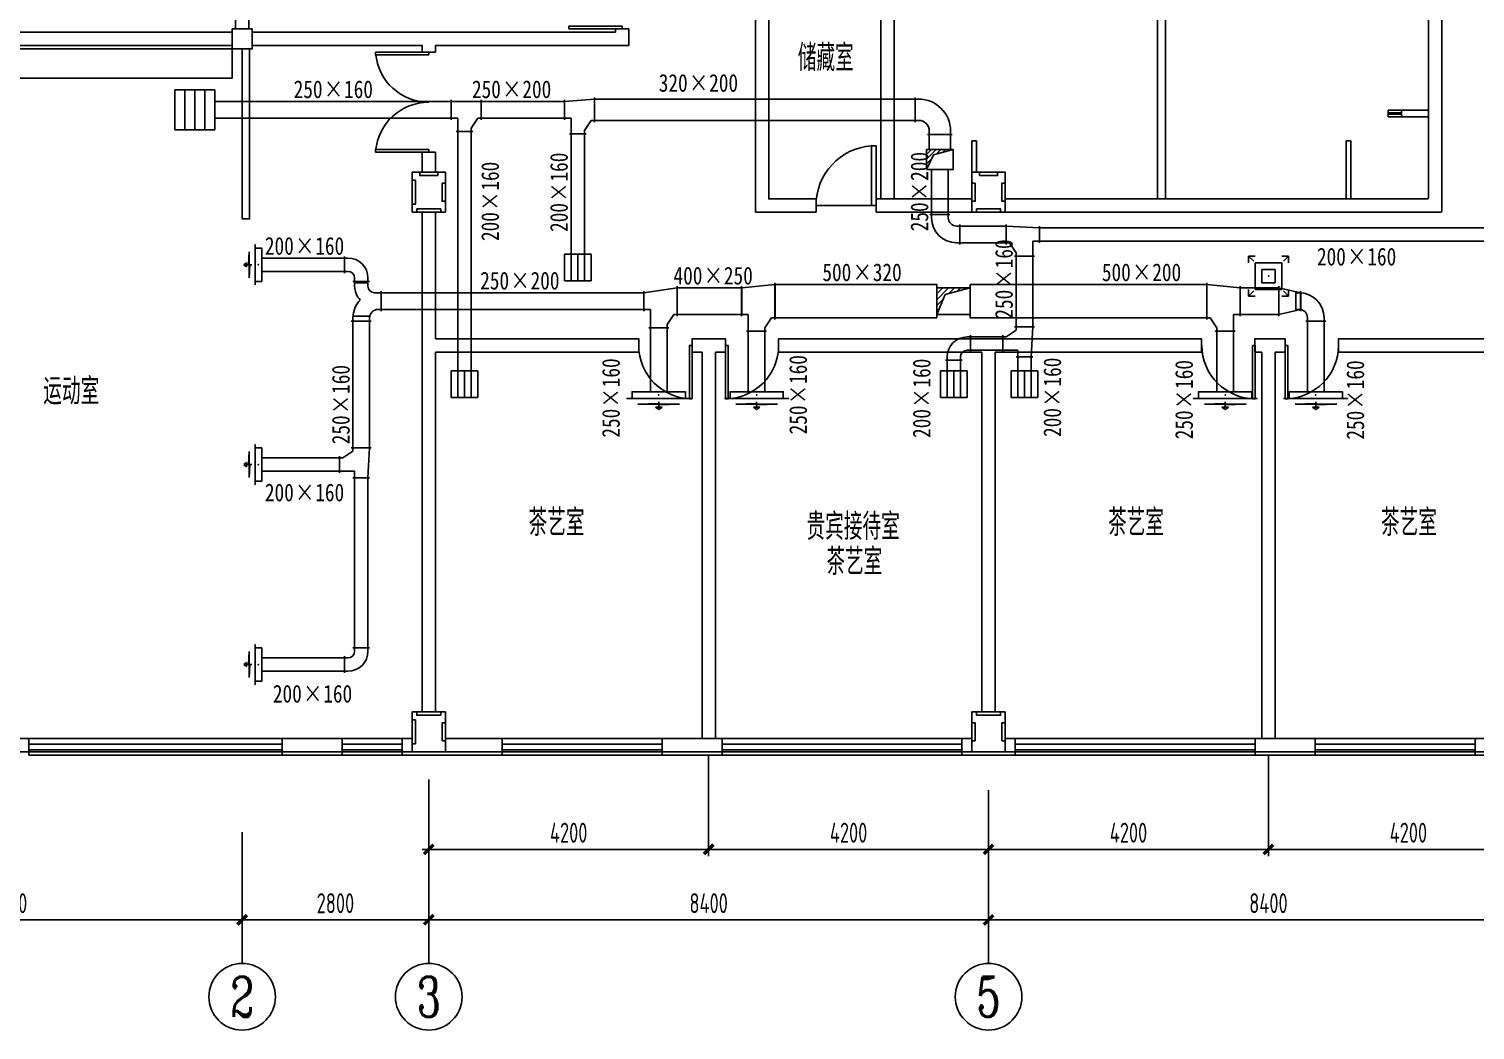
# Model space of a CAD drawing. Extents: x 428750 to 517850, y -31607 to 62245.
# Drawn here: x 443153 to 464852, y 28269 to 43293 of the extents above; entities that cross this region are included whole.
import ezdxf
from ezdxf.enums import TextEntityAlignment as Align

# ---------------------------------------------------------------- set-up
doc = ezdxf.new("R2010")
doc.units = 0
doc.header["$LTSCALE"] = 15
for name, color, linetype in [('ACS_HFG_FK', 200, 'Continuous'), ('ACS_JZ_BZ', 3, 'Continuous'), ('ACS_SFG_FK', 3, 'Continuous'), ('DUCT-回风标注', 3, 'Continuous'), ('DUCT-回风法兰', 2, 'Continuous'), ('DUCT-回风管', 6, 'Continuous'), ('DUCT-回风管端线', 2, 'Continuous'), ('DUCT-送风标注', 3, 'Continuous'), ('DUCT-送风法兰', 2, 'Continuous'), ('DUCT-送风管', 4, 'Continuous'), ('DUCT-送风管端线', 2, 'Continuous'), ('图层1', 7, 'Continuous'), ('图层2', 3, 'Continuous'), ('图层3', 30, 'Continuous'), ('图层4', 251, 'Continuous'), ('图层5', 86, 'Continuous')]:
    doc.layers.add(name, color=color, linetype=linetype)
doc.styles.add('TSSD_Axis', font='Complex.shx', dxfattribs={"width": 0.7, "bigfont": 'hztxt.shx'})
doc.styles.add('TSSD_Dimension', font='Tssdeng.shx', dxfattribs={"width": 0.7, "bigfont": 'hztxt.shx'})
doc.styles.add('TSSD_Norm', font='Tssdeng.shx', dxfattribs={"width": 0.7, "bigfont": 'hztxt.shx'})
doc.styles.add('宋体', font='SIMSUN.TTC', dxfattribs={"width": 0.8})
doc.dimstyles.new('TSSD_100_100', dxfattribs={"dimtxt": 300, "dimasz": 100, "dimexe": 100, "dimexo": 250, "dimgap": 100, "dimtad": 1, "dimdec": 0, "dimzin": 0, "dimdsep": 46, "dimtxsty": 'TSSD_Dimension', "dimblk": 'ARCHTICK', "dimcen": 0, "dimdle": 100, "dimclrt": 7, "dimadec": 0, "dimazin": 0, "dimtfac": 1, "dimtdec": 0, "dimtix": 1, "dimtmove": 2, "dimatfit": 3, "dimldrblk": 'ARCHTICK', "dimfxl": 1, "dimtolj": 1, "dimtzin": 0, "dimarcsym": 0})

# ---------------------------------------------------------------- blocks, each defined once
blk = doc.blocks.new('_ArchTick')
at = {"color": 0, "const_width": 0.5}
blk.add_lwpolyline([(-0.71, -0.71), (0.71, 0.71)], dxfattribs=at)
blk = doc.blocks.new('*D105')
at = {"layer": 'Defpoints', "color": 0}
for p in [(461752, 32643), (465952, 31998), (465952, 30981)]:
    blk.add_point(p, dxfattribs=at)
at = {"layer": '图层5', "color": 0, "lineweight": -2}
for p, q in [((461752, 32393), (461752, 30881)), ((465952, 31748), (465952, 30881)), ((461652, 30981), (466052, 30981))]:
    blk.add_line(p, q, dxfattribs=at)
at = {"layer": '图层5', "color": 0, "lineweight": -2, "xscale": 100, "yscale": 100, "zscale": 100, "rotation": 180}
blk.add_blockref('_ArchTick', (461752, 30981), dxfattribs=at)
at = {"layer": '图层5', "color": 0, "lineweight": -2, "xscale": 100, "yscale": 100, "zscale": 100}
blk.add_blockref('_ArchTick', (465952, 30981), dxfattribs=at)
at = {"layer": '图层5', "color": 7, "insert": (463852, 31231), "char_height": 300, "attachment_point": 5, "style": 'TSSD_Dimension'}
blk.add_mtext('\\A1;4200', dxfattribs=at)
blk = doc.blocks.new('*D106')
at = {"layer": 'Defpoints', "color": 0}
for p in [(453352, 32643), (457552, 32120), (457552, 30981)]:
    blk.add_point(p, dxfattribs=at)
at = {"layer": '图层5', "color": 0, "lineweight": -2}
for p, q in [((453352, 32393), (453352, 30881)), ((457552, 31870), (457552, 30881)), ((453252, 30981), (457652, 30981))]:
    blk.add_line(p, q, dxfattribs=at)
at = {"layer": '图层5', "color": 0, "lineweight": -2, "xscale": 100, "yscale": 100, "zscale": 100, "rotation": 180}
blk.add_blockref('_ArchTick', (453352, 30981), dxfattribs=at)
at = {"layer": '图层5', "color": 0, "lineweight": -2, "xscale": 100, "yscale": 100, "zscale": 100}
blk.add_blockref('_ArchTick', (457552, 30981), dxfattribs=at)
at = {"layer": '图层5', "color": 7, "insert": (455452, 31231), "char_height": 300, "attachment_point": 5, "style": 'TSSD_Dimension'}
blk.add_mtext('\\A1;4200', dxfattribs=at)
blk = doc.blocks.new('*D107')
at = {"layer": 'Defpoints', "color": 0}
for p in [(457552, 31239), (465952, 31239), (457552, 29923)]:
    blk.add_point(p, dxfattribs=at)
at = {"layer": '图层5', "color": 0, "lineweight": -2}
for p, q in [((457552, 30989), (457552, 29823)), ((465952, 30989), (465952, 29823)), ((466052, 29923), (457452, 29923))]:
    blk.add_line(p, q, dxfattribs=at)
at = {"layer": '图层5', "color": 0, "lineweight": -2, "xscale": 100, "yscale": 100, "zscale": 100, "rotation": 180}
blk.add_blockref('_ArchTick', (457552, 29923), dxfattribs=at)
at = {"layer": '图层5', "color": 0, "lineweight": -2, "xscale": 100, "yscale": 100, "zscale": 100}
blk.add_blockref('_ArchTick', (465952, 29923), dxfattribs=at)
at = {"layer": '图层5', "color": 7, "insert": (461752, 30173), "char_height": 300, "attachment_point": 5, "style": 'TSSD_Dimension'}
blk.add_mtext('\\A1;8400', dxfattribs=at)
blk = doc.blocks.new('*D108')
at = {"layer": 'Defpoints', "color": 0}
for p in [(461752, 32643), (457552, 32120), (461752, 30981)]:
    blk.add_point(p, dxfattribs=at)
at = {"layer": '图层5', "color": 0, "lineweight": -2}
for p, q in [((461752, 32393), (461752, 30881)), ((457552, 31870), (457552, 30881)), ((457452, 30981), (461852, 30981))]:
    blk.add_line(p, q, dxfattribs=at)
at = {"layer": '图层5', "color": 0, "lineweight": -2, "xscale": 100, "yscale": 100, "zscale": 100, "rotation": 180}
blk.add_blockref('_ArchTick', (457552, 30981), dxfattribs=at)
at = {"layer": '图层5', "color": 0, "lineweight": -2, "xscale": 100, "yscale": 100, "zscale": 100}
blk.add_blockref('_ArchTick', (461752, 30981), dxfattribs=at)
at = {"layer": '图层5', "color": 7, "insert": (459652, 31231), "char_height": 300, "attachment_point": 5, "style": 'TSSD_Dimension'}
blk.add_mtext('\\A1;4200', dxfattribs=at)
blk = doc.blocks.new('*D112')
at = {"layer": 'Defpoints', "color": 0}
for p in [(446352, 31239), (449152, 31239), (446352, 29923)]:
    blk.add_point(p, dxfattribs=at)
at = {"layer": '图层5', "color": 0, "lineweight": -2}
for p, q in [((446352, 30989), (446352, 29823)), ((449152, 30989), (449152, 29823)), ((449252, 29923), (446252, 29923))]:
    blk.add_line(p, q, dxfattribs=at)
at = {"layer": '图层5', "color": 0, "lineweight": -2, "xscale": 100, "yscale": 100, "zscale": 100, "rotation": 180}
blk.add_blockref('_ArchTick', (446352, 29923), dxfattribs=at)
at = {"layer": '图层5', "color": 0, "lineweight": -2, "xscale": 100, "yscale": 100, "zscale": 100}
blk.add_blockref('_ArchTick', (449152, 29923), dxfattribs=at)
at = {"layer": '图层5', "color": 7, "insert": (447752, 30173), "char_height": 300, "attachment_point": 5, "style": 'TSSD_Dimension'}
blk.add_mtext('\\A1;2800', dxfattribs=at)
blk = doc.blocks.new('*D113')
at = {"layer": 'Defpoints', "color": 0}
for p in [(439352, 32093), (446352, 31239), (439352, 29923)]:
    blk.add_point(p, dxfattribs=at)
at = {"layer": '图层5', "color": 0, "lineweight": -2}
for p, q in [((439352, 31843), (439352, 29823)), ((446352, 30989), (446352, 29823)), ((446452, 29923), (439252, 29923))]:
    blk.add_line(p, q, dxfattribs=at)
at = {"layer": '图层5', "color": 0, "lineweight": -2, "xscale": 100, "yscale": 100, "zscale": 100, "rotation": 180}
blk.add_blockref('_ArchTick', (439352, 29923), dxfattribs=at)
at = {"layer": '图层5', "color": 0, "lineweight": -2, "xscale": 100, "yscale": 100, "zscale": 100}
blk.add_blockref('_ArchTick', (446352, 29923), dxfattribs=at)
at = {"layer": '图层5', "color": 7, "insert": (442852, 30173), "char_height": 300, "attachment_point": 5, "style": 'TSSD_Dimension'}
blk.add_mtext('\\A1;7000', dxfattribs=at)
blk = doc.blocks.new('*D115')
at = {"layer": 'Defpoints', "color": 0}
for p in [(449152, 31239), (457552, 31239), (449152, 29923)]:
    blk.add_point(p, dxfattribs=at)
at = {"layer": '图层5', "color": 0, "lineweight": -2}
for p, q in [((449152, 30989), (449152, 29823)), ((457552, 30989), (457552, 29823)), ((457652, 29923), (449052, 29923))]:
    blk.add_line(p, q, dxfattribs=at)
at = {"layer": '图层5', "color": 0, "lineweight": -2, "xscale": 100, "yscale": 100, "zscale": 100, "rotation": 180}
blk.add_blockref('_ArchTick', (449152, 29923), dxfattribs=at)
at = {"layer": '图层5', "color": 0, "lineweight": -2, "xscale": 100, "yscale": 100, "zscale": 100}
blk.add_blockref('_ArchTick', (457552, 29923), dxfattribs=at)
at = {"layer": '图层5', "color": 7, "insert": (453352, 30173), "char_height": 300, "attachment_point": 5, "style": 'TSSD_Dimension'}
blk.add_mtext('\\A1;8400', dxfattribs=at)
blk = doc.blocks.new('*D116')
at = {"layer": 'Defpoints', "color": 0}
for p in [(453352, 32643), (449152, 32277), (453352, 30981)]:
    blk.add_point(p, dxfattribs=at)
at = {"layer": '图层5', "color": 0, "lineweight": -2}
for p, q in [((453352, 32393), (453352, 30881)), ((449152, 32027), (449152, 30881)), ((449052, 30981), (453452, 30981))]:
    blk.add_line(p, q, dxfattribs=at)
at = {"layer": '图层5', "color": 0, "lineweight": -2, "xscale": 100, "yscale": 100, "zscale": 100, "rotation": 180}
blk.add_blockref('_ArchTick', (449152, 30981), dxfattribs=at)
at = {"layer": '图层5', "color": 0, "lineweight": -2, "xscale": 100, "yscale": 100, "zscale": 100}
blk.add_blockref('_ArchTick', (453352, 30981), dxfattribs=at)
at = {"layer": '图层5', "color": 7, "insert": (451252, 31231), "char_height": 300, "attachment_point": 5, "style": 'TSSD_Dimension'}
blk.add_mtext('\\A1;4200', dxfattribs=at)
blk = doc.blocks.new('_recthole')
h = blk.add_hatch()
h.set_pattern_fill('ANSI31', color=256, style=0)
h.set_pattern_definition([(45, (0, 0), (-0.088388, 0.088388), [])])
h.paths.add_polyline_path([(0.5, 0.5), (-0.5, 0.5), (-0.5, -0.5), (-0.245, 0.242)])
for p, q in [((-0.245, 0.242), (0.5, 0.5)), ((-0.5, -0.5), (-0.245, 0.242))]:
    blk.add_line(p, q)
blk.add_lwpolyline([(-0.5, -0.5), (0.5, -0.5), (0.5, 0.5), (-0.5, 0.5)], close=True)
blk = doc.blocks.new('H-DTDFFS-3-H')
for p, q in [((-0.5, 0.5), (-0.5, -0.5)), ((0.5, 0.5), (-0.5, 0.5)), ((-0.25, 0.5), (-0.25, -0.5)), ((0, 0.5), (0, -0.5)), ((0.25, 0.5), (0.25, -0.5)), ((0.5, -0.5), (0.5, 0.5)), ((-0.5, -0.5), (0.5, -0.5))]:
    blk.add_line(p, q)
blk = doc.blocks.new('H-DTDFFS-7')
for p, q in [((0.5, 0.6), (0.5, -0.6)), ((-0.5, 0.5), (-0.5, -0.5)), ((-0.5, 0.5), (0.5, 0.5)), ((-0.5, -0.5), (0.5, -0.5))]:
    blk.add_line(p, q)
blk.add_point((0, 0))
mesh = blk.add_polymesh((2, 7))
for k, corner in enumerate([(0.5, 0.6), (0.5, 0.5), (0.5, 0.25), (0.5, 0), (0.5, -0.25), (0.5, -0.5), (0.5, -0.6), (0.5, 0.6, 1), (0.5, 0.5, 1), (0.5, 0.25, 1), (0.5, 0, 1), (0.5, -0.25, 1), (0.5, -0.5, 1), (0.5, -0.6, 1)]):
    mesh.set_mesh_vertex(divmod(k, 7), corner)
mesh = blk.add_polymesh((2, 7))
for k, corner in enumerate([(-0.5, -0.5), (-0.5, -0.333), (-0.5, -0.167), (-0.5, 0), (-0.5, 0.167), (-0.5, 0.333), (-0.5, 0.5), (-0.5, -0.5, 1), (-0.5, -0.333, 1), (-0.5, -0.167, 1), (-0.5, 0, 1), (-0.5, 0.167, 1), (-0.5, 0.333, 1), (-0.5, 0.5, 1)]):
    mesh.set_mesh_vertex(divmod(k, 7), corner)
mesh = blk.add_polymesh((2, 7))
for k, corner in enumerate([(-0.5, 0.5), (-0.5, 0.5), (-0.25, 0.5), (0, 0.5), (0.25, 0.5), (0.5, 0.5), (0.5, 0.5), (-0.5, 0.5, 1), (-0.5, 0.5, 1), (-0.25, 0.5, 1), (0, 0.5, 1), (0.25, 0.5, 1), (0.5, 0.5, 1), (0.5, 0.5, 1)]):
    mesh.set_mesh_vertex(divmod(k, 7), corner)
mesh = blk.add_polymesh((2, 7))
for k, corner in enumerate([(0.5, -0.5), (0.5, -0.5), (0.25, -0.5), (0, -0.5), (-0.25, -0.5), (-0.5, -0.5), (-0.5, -0.5), (0.5, -0.5, 1), (0.5, -0.5, 1), (0.25, -0.5, 1), (0, -0.5, 1), (-0.25, -0.5, 1), (-0.5, -0.5, 1), (-0.5, -0.5, 1)]):
    mesh.set_mesh_vertex(divmod(k, 7), corner)
blk = doc.blocks.new('SFFH3')
for p, q in [((-2.42, 0), (-1.91, 1.96)), ((-1.91, 1.96), (-1.91, 0.01)), ((-4, 0.31), (-5.85, 0)), ((-4, -0.31), (-5.85, 0)), ((-4, 0), (-4, 0.31)), ((0, 0), (-4, 0)), ((-4, 0), (-4, -0.31)), ((-1.91, -1.95), (-1.91, 0.01)), ((-1.42, 0), (-1.91, -1.95))]:
    blk.add_line(p, q)
blk = doc.blocks.new('H-DTDFFS-2')
for p, q in [((-0.5, 0.75), (-0.75, 0.75)), ((-0.75, 0.75), (-0.75, 0.5)), ((-0.75, 0.75), (-0.557, 0.557)), ((0.75, 0.75), (0.5, 0.75)), ((0.75, 0.75), (0.557, 0.557)), ((0.75, 0.5), (0.75, 0.75)), ((-0.5, 0.5), (0.5, 0.5)), ((-0.5, -0.5), (-0.5, 0.5)), ((-0.25, -0.25), (-0.25, 0.25)), ((-0.25, 0.25), (0.25, 0.25)), ((0.25, 0.25), (0.25, -0.25)), ((0.5, 0.5), (0.5, -0.5)), ((-0.75, -0.5), (-0.75, -0.75)), ((0.5, -0.5), (-0.5, -0.5)), ((0.25, -0.25), (-0.25, -0.25)), ((0.75, -0.75), (0.75, -0.5)), ((-0.557, -0.557), (-0.75, -0.75)), ((-0.75, -0.75), (-0.5, -0.75)), ((0.5, -0.75), (0.75, -0.75)), ((0.557, -0.557), (0.75, -0.75))]:
    blk.add_line(p, q)
blk.add_point((0, 0))

msp = doc.modelspace()

# ---------------------------------------------------------------- linework, layer by layer
for p, q in [((455937.725, 40743.089, 283.476), (455937.725, 45043.084, 283.476)), ((456137.725, 40743.089, 283.476), (456137.725, 45043.084, 283.476)), ((463548.559, 42073.33, 283.476), (464152.013, 42073.33, 283.476)), ((463548.559, 41973.33, 283.476), (463548.559, 42073.33, 283.476)), ((463548.559, 41973.33, 283.476), (464152.013, 41973.33, 283.476)), ((463746.02, 41973.33, 283.476), (463746.02, 42073.33, 283.476)), ((457302.412, 41143.089, 283.476), (457302.412, 41612.935, 283.476)), ((457373.551, 41612.935, 283.476), (457302.412, 41612.935, 283.476)), ((457373.551, 41612.935, 283.476), (457373.551, 41143.089, 283.476)), ((462916.187, 41612.935, 283.476), (462987.327, 41612.935, 283.476)), ((462916.187, 41612.935, 283.476), (462916.187, 40743.089, 283.476)), ((462987.327, 40743.089, 283.476), (462987.327, 41612.935, 283.476)), ((454963.31, 40743.089, 283.476), (454963.31, 40543.089, 283.476)), ((455863.31, 40743.089, 283.476), (455863.31, 40543.089, 283.476)), ((454053.176, 40543.089, 283.476), (454963.31, 40543.089, 283.476)), ((455863.31, 40543.089, 283.476), (457302.412, 40543.089, 283.476))]:
    msp.add_line(p, q)
at = {"elevation": 283.476}
for points in [[(439252.412, 42555.522), (446202.412, 42555.522), (446202.412, 42993.089), (439252.412, 42993.089)], [(446352.412, 42993.089), (446464.372, 42993.089), (446464.372, 40441.937), (446352.412, 40441.937)]]:
    msp.add_lwpolyline(points, close=True, dxfattribs=at)
at = {"layer": 'DUCT-回风法兰'}
for p, q in [((449489.9, 42230), (449489.9, 41930)), ((449940.1, 41930), (449940.1, 42230)), ((451187.516, 42230), (451187.516, 41930)), ((451637.716, 41895), (451637.716, 42265)), ((456452.145, 42265), (456452.145, 41895)), ((449565, 41754.9), (449815, 41754.9)), ((451262.616, 41719.9), (451512.616, 41719.9)), ((456637.245, 41709.9), (457007.245, 41709.9)), ((456972.245, 40510.1), (456672.245, 40510.1)), ((457122.345, 40060), (457122.345, 40360)), ((457814.9, 40360), (457814.9, 40060)), ((458315.1, 40085), (458315.1, 40335)), ((457940, 39884.9), (458240, 39884.9)), ((457280.1, 38445), (457280.1, 38695)), ((457764.9, 38695), (457764.9, 38445)), ((458240, 38820.1), (457940, 38820.1)), ((456905, 38319.9), (457155, 38319.9)), ((457965, 38369.9), (458215, 38369.9))]:
    msp.add_line(p, q, dxfattribs=at)
at = {"layer": 'DUCT-回风管'}
for p, q in [((449489.8, 42205), (445940, 42205)), ((445940, 42205), (445940, 41955)), ((449490, 42205), (449940, 42205)), ((451187.416, 42205), (449940.2, 42205)), ((451187.616, 42205), (451637.616, 42240)), ((456452.045, 42240), (451637.816, 42240)), ((456452.245, 42240), (456502.245, 42240)), ((445940, 41955), (449489.8, 41955)), ((449590, 41955), (449490, 41955)), ((449590, 41755), (449590, 41955)), ((449890, 41955), (449790, 41805)), ((449940, 41955), (449890, 41955)), ((449940.2, 41955), (451187.416, 41955)), ((451287.616, 41955), (451187.616, 41955)), ((451287.616, 41720), (451287.616, 41955)), ((451587.616, 41920), (451487.616, 41770)), ((451637.616, 41920), (451587.616, 41920)), ((451637.816, 41920), (456452.045, 41920)), ((456502.245, 41920), (456452.245, 41920)), ((449590, 41754.8), (449590, 38160)), ((449790, 41805), (449790, 41755)), ((449790, 38160), (449790, 41754.8)), ((451287.616, 41719.8), (451287.616, 39913.308)), ((451487.616, 41770), (451487.616, 41720)), ((451487.616, 39913.308), (451487.616, 41719.8)), ((456662.245, 41710), (456662.245, 41760)), ((456662.245, 41709.8), (456662.245, 41482.139)), ((456982.245, 41760), (456982.245, 41710)), ((456982.245, 41482.139), (456982.245, 41709.8)), ((456662.245, 41482.139), (456982.245, 41482.139)), ((456947.245, 41182.139), (456697.245, 41182.139)), ((456697.245, 41182.139), (456697.245, 40510.2)), ((456947.245, 40510.2), (456947.245, 41182.139)), ((456697.245, 40460), (456697.245, 40510)), ((456947.245, 40510), (456947.245, 40460)), ((457072.245, 40335), (457122.245, 40335)), ((457814.8, 40335), (457122.445, 40335)), ((458315, 40310), (457815, 40335)), ((465199.8, 40310), (458315.2, 40310)), ((457122.245, 40085), (457072.245, 40085)), ((457122.445, 40085), (457814.8, 40085)), ((457815, 40085), (457865, 40085)), ((457865, 40085), (457965, 39935)), ((457965, 39935), (457965, 39885)), ((458215, 39885), (458215, 40110)), ((458215, 40110), (458315, 40110)), ((458315.2, 40110), (465199.8, 40110)), ((451287.616, 39913.308), (451487.616, 39913.308)), ((457965, 39884.8), (457965, 38820.2)), ((458215, 38820.2), (458215, 39884.8)), ((457230, 38670), (457280, 38670)), ((457764.8, 38670), (457280.2, 38670)), ((457815, 38670), (457765, 38670)), ((457965, 38770), (457815, 38670)), ((457965, 38820), (457965, 38770)), ((458190, 38370), (458215, 38820)), ((457280, 38470), (457230, 38470)), ((457280.2, 38470), (457764.8, 38470)), ((457765, 38470), (457990, 38470)), ((457990, 38470), (457990, 38370)), ((456930, 38320), (456930, 38370)), ((456930, 38319.8), (456930, 38160)), ((457130, 38370), (457130, 38320)), ((457130, 38160), (457130, 38319.8)), ((457990, 38369.8), (457990, 38160)), ((458190, 38160), (458190, 38369.8)), ((449590, 38160), (449790, 38160)), ((456930, 38160), (457130, 38160)), ((457990, 38160), (458190, 38160))]:
    msp.add_line(p, q, dxfattribs=at)
for centre, radius, start, end in [((456502.245, 41760), 480, 0, 90), ((456502.245, 41760), 160, 360, 90), ((457072.245, 40460), 375, 180, 270), ((457072.245, 40460), 125, 180, 270), ((457230, 38370), 300, 90, 180), ((457230, 38370), 100, 90, 180)]:
    msp.add_arc(centre, radius, start, end, dxfattribs=at)
at = {"layer": 'DUCT-回风管端线'}
for p, q in [((449489.8, 41955), (449489.8, 42205)), ((449490, 41955), (449490, 42205)), ((449940, 42205), (449940, 41955)), ((449940.2, 42205), (449940.2, 41955)), ((451187.416, 41955), (451187.416, 42205)), ((451187.616, 41955), (451187.616, 42205)), ((451637.616, 42240), (451637.616, 41920)), ((451637.816, 42240), (451637.816, 41920)), ((456452.045, 41920), (456452.045, 42240)), ((456452.245, 42240), (456452.245, 41920)), ((449790, 41755), (449590, 41755)), ((449790, 41754.8), (449590, 41754.8)), ((451487.616, 41720), (451287.616, 41720)), ((451487.616, 41719.8), (451287.616, 41719.8)), ((456982.245, 41710), (456662.245, 41710)), ((456982.245, 41709.8), (456662.245, 41709.8)), ((456697.245, 40510.2), (456947.245, 40510.2)), ((456697.245, 40510), (456947.245, 40510)), ((457122.245, 40085), (457122.245, 40335)), ((457122.445, 40335), (457122.445, 40085)), ((457814.8, 40085), (457814.8, 40335)), ((457815, 40335), (457815, 40085)), ((458315, 40110), (458315, 40310)), ((458315.2, 40310), (458315.2, 40110)), ((457965, 39885), (458215, 39885)), ((458215, 39884.8), (457965, 39884.8)), ((457280, 38670), (457280, 38470)), ((457280.2, 38670), (457280.2, 38470)), ((457764.8, 38470), (457764.8, 38670)), ((457765, 38670), (457765, 38470)), ((457965, 38820.2), (458215, 38820.2)), ((458215, 38820), (457965, 38820)), ((456930, 38320), (457130, 38320)), ((457130, 38319.8), (456930, 38319.8)), ((457990, 38370), (458190, 38370)), ((458190, 38369.8), (457990, 38369.8))]:
    msp.add_line(p, q, dxfattribs=at)
at = {"layer": 'DUCT-送风法兰'}
for p, q in [((447889.9, 39879.174), (447889.9, 39629.174)), ((448015, 39504.074), (448265, 39504.074)), ((448440.1, 39058.28), (448440.1, 39358.28)), ((452377.384, 39358.28), (452377.384, 39058.28)), ((452877.584, 38983.28), (452877.584, 39433.28)), ((453847.384, 39433.28), (453847.384, 38983.28)), ((454347.584, 38933.28), (454347.584, 39483.28)), ((460827.384, 39483.28), (460827.384, 38933.28)), ((461327.584, 38983.28), (461327.584, 39433.28)), ((461910.1, 39433.28), (461910.1, 38983.28)), ((462162.384, 39358.28), (462162.384, 39058.28)), ((462235.3, 39058.28), (462235.3, 39358.28)), ((447990, 38908.18), (448290, 38908.18)), ((448265, 38980.1), (448015, 38980.1)), ((462312.484, 38908.18), (462612.484, 38908.18)), ((452452.484, 38808.18), (452752.484, 38808.18)), ((453922.484, 38758.18), (454222.484, 38758.18)), ((460952.484, 38758.18), (461252.484, 38758.18)), ((448290, 37004.274), (447990, 37004.274)), ((447814.9, 36879.174), (447814.9, 36629.174)), ((448015, 36554.074), (448265, 36554.074)), ((447889.9, 33879.174), (447889.9, 33629.174)), ((448265, 34004.274), (448015, 34004.274))]:
    msp.add_line(p, q, dxfattribs=at)
at = {"layer": 'DUCT-送风管'}
for p, q in [((447889.8, 39854.174), (446646.509, 39854.174)), ((446646.509, 39854.174), (446646.509, 39654.174)), ((447940, 39854.174), (447890, 39854.174)), ((446646.509, 39654.174), (447889.8, 39654.174)), ((447890, 39654.174), (447940, 39654.174)), ((448040, 39554.174), (448040, 39504.174)), ((448240, 39504.174), (448240, 39554.174)), ((448040, 39433.28), (448040, 39483.28)), ((448240, 39483.28), (448240, 39433.28)), ((448340, 39333.28), (448440, 39333.28)), ((452377.284, 39333.28), (448440.2, 39333.28)), ((452377.484, 39333.28), (452877.484, 39408.28)), ((453847.284, 39408.28), (452877.684, 39408.28)), ((453847.484, 39408.28), (454347.484, 39458.28)), ((456774.036, 39458.28), (454347.684, 39458.28)), ((456774.036, 38958.28), (456774.036, 39458.28)), ((460827.284, 39458.28), (457274.036, 39458.28)), ((457274.036, 39458.28), (457274.036, 38958.28)), ((461327.484, 39408.28), (460827.484, 39458.28)), ((461910, 39408.28), (461327.684, 39408.28)), ((461910.2, 39408.28), (462235.2, 39333.28)), ((462235.4, 39333.28), (462162.284, 39333.28)), ((462212.484, 39333.28), (462162.484, 39333.28)), ((448440, 39083.28), (448390, 39083.28)), ((448440.2, 39083.28), (452377.284, 39083.28)), ((452477.484, 39083.28), (452377.484, 39083.28)), ((452477.484, 38808.28), (452477.484, 39083.28)), ((461910.2, 39008.28), (462235.2, 39083.28)), ((462162.284, 39083.28), (462235.4, 39083.28)), ((462162.484, 39083.28), (462212.484, 39083.28)), ((448015, 38908.28), (448015, 38958.28)), ((448015, 38908.08), (448015, 37004.374)), ((448265, 38958.28), (448265, 38908.28)), ((448265, 37004.374), (448265, 38908.08)), ((452827.484, 39008.28), (452727.484, 38858.28)), ((452727.484, 38858.28), (452727.484, 38808.28)), ((452877.484, 39008.28), (452827.484, 39008.28)), ((452877.684, 39008.28), (453847.284, 39008.28)), ((453947.484, 39008.28), (453847.484, 39008.28)), ((453947.484, 38758.28), (453947.484, 39008.28)), ((454297.484, 38958.28), (454197.484, 38808.28)), ((454347.484, 38958.28), (454297.484, 38958.28)), ((454347.684, 38958.28), (456774.036, 38958.28)), ((457274.036, 38958.28), (460827.284, 38958.28)), ((460827.484, 38958.28), (460877.484, 38958.28)), ((460877.484, 38958.28), (460977.484, 38808.28)), ((461227.484, 38758.28), (461227.484, 39008.28)), ((461227.484, 39008.28), (461327.484, 39008.28)), ((461327.684, 39008.28), (461910, 39008.28)), ((462337.484, 38958.28), (462337.484, 38908.28)), ((462337.484, 38908.08), (462337.484, 37848.992)), ((462587.484, 38908.28), (462587.484, 38958.28)), ((462587.484, 37848.992), (462587.484, 38908.08)), ((452477.484, 38808.08), (452477.484, 37848.992)), ((452727.484, 37848.992), (452727.484, 38808.08)), ((453947.484, 38758.08), (453947.484, 37848.992)), ((454197.484, 38808.28), (454197.484, 38758.28)), ((454197.484, 37848.992), (454197.484, 38758.08)), ((460977.484, 38808.28), (460977.484, 38758.28)), ((460977.484, 38758.08), (460977.484, 37848.992)), ((461227.484, 37848.992), (461227.484, 38758.08)), ((452477.484, 37848.992), (452727.484, 37848.992)), ((453947.484, 37848.992), (454197.484, 37848.992)), ((460977.484, 37848.992), (461227.484, 37848.992)), ((462337.484, 37848.992), (462587.484, 37848.992)), ((448015, 36954.174), (447865, 36854.174)), ((448015, 37004.174), (448015, 36954.174)), ((448240, 36554.174), (448265, 37004.174)), ((447814.8, 36854.174), (446646.509, 36854.174)), ((446646.509, 36854.174), (446646.509, 36654.174)), ((447865, 36854.174), (447815, 36854.174)), ((446646.509, 36654.174), (447814.8, 36654.174)), ((447815, 36654.174), (448040, 36654.174)), ((448040, 36654.174), (448040, 36554.174)), ((448040, 36553.974), (448040, 34004.374)), ((448240, 34004.374), (448240, 36553.974)), ((447889.8, 33854.174), (446646.509, 33854.174)), ((446646.509, 33854.174), (446646.509, 33654.174)), ((447940, 33854.174), (447890, 33854.174)), ((448040, 34004.174), (448040, 33954.174)), ((448240, 33954.174), (448240, 34004.174)), ((446646.509, 33654.174), (447889.8, 33654.174)), ((447890, 33654.174), (447940, 33654.174))]:
    msp.add_line(p, q, dxfattribs=at)
for centre, radius, start, end in [((447940, 39554.174), 300, 0, 90), ((447940, 39554.174), 100, 0, 90), ((448340, 39433.28), 300, 180, 224.280242), ((448340, 39433.28), 100, 180, 270), ((462212.484, 38958.28), 375, 0, 90), ((448390, 38958.28), 375, 134.9168748, 180), ((448390, 38958.28), 125, 90, 180), ((462212.484, 38958.28), 125, 0, 90), ((447940, 33954.174), 300, 270, 360), ((447940, 33954.174), 100, 270, 360)]:
    msp.add_arc(centre, radius, start, end, dxfattribs=at)
at = {"layer": 'DUCT-送风管端线'}
for p, q in [((447889.8, 39654.174), (447889.8, 39854.174)), ((447890, 39854.174), (447890, 39654.174)), ((448240, 39504.174), (448040, 39504.174)), ((448040, 39483.28), (448240, 39483.28)), ((448440, 39333.28), (448440, 39083.28)), ((448440.2, 39333.28), (448440.2, 39083.28)), ((452377.284, 39083.28), (452377.284, 39333.28)), ((452377.484, 39083.28), (452377.484, 39333.28)), ((452877.484, 39408.28), (452877.484, 39008.28)), ((452877.684, 39408.28), (452877.684, 39008.28)), ((453847.284, 39008.28), (453847.284, 39408.28)), ((453847.484, 39008.28), (453847.484, 39408.28)), ((454347.484, 39458.28), (454347.484, 38958.28)), ((454347.684, 39458.28), (454347.684, 38958.28)), ((460827.284, 38958.28), (460827.284, 39458.28)), ((460827.484, 39458.28), (460827.484, 38958.28)), ((461327.484, 39008.28), (461327.484, 39408.28)), ((461327.684, 39408.28), (461327.684, 39008.28)), ((461910, 39008.28), (461910, 39408.28)), ((461910.2, 39408.28), (461910.2, 39008.28)), ((462162.284, 39333.28), (462162.284, 39083.28)), ((462162.484, 39333.28), (462162.484, 39083.28)), ((462235.2, 39083.28), (462235.2, 39333.28)), ((462235.4, 39083.28), (462235.4, 39333.28)), ((448265, 38908.28), (448015, 38908.28)), ((448265, 38908.08), (448015, 38908.08)), ((462587.484, 38908.28), (462337.484, 38908.28)), ((462587.484, 38908.08), (462337.484, 38908.08)), ((452727.484, 38808.28), (452477.484, 38808.28)), ((452727.484, 38808.08), (452477.484, 38808.08)), ((454197.484, 38758.28), (453947.484, 38758.28)), ((454197.484, 38758.08), (453947.484, 38758.08)), ((460977.484, 38758.28), (461227.484, 38758.28)), ((461227.484, 38758.08), (460977.484, 38758.08)), ((448015, 37004.374), (448265, 37004.374)), ((448265, 37004.174), (448015, 37004.174)), ((447814.8, 36654.174), (447814.8, 36854.174)), ((447815, 36854.174), (447815, 36654.174)), ((448040, 36554.174), (448240, 36554.174)), ((448240, 36553.974), (448040, 36553.974)), ((447889.8, 33654.174), (447889.8, 33854.174)), ((447890, 33654.174), (447890, 33854.174)), ((448040, 34004.374), (448240, 34004.374)), ((448240, 34004.174), (448040, 34004.174))]:
    msp.add_line(p, q, dxfattribs=at)
at = {"layer": '图层1', "color": 0, "linetype": 'ByBlock'}
for p, q in [((454053.176, 40543.089, 283.476), (454053.176, 45243.089, 283.476)), ((449052.412, 42943.089, 283.476), (449052.412, 43043.089, 283.476)), ((449252.412, 42943.089, 283.476), (449252.412, 43043.089, 283.476)), ((449052.412, 41143.089, 283.476), (449052.412, 41442.893, 283.476)), ((449252.412, 41143.089, 283.476), (449252.412, 41442.893, 283.476)), ((449052.412, 33043.089, 283.476), (449052.412, 40543.089, 283.476)), ((449252.412, 38643.089, 283.476), (449252.412, 40543.089, 283.476)), ((449252.412, 33043.089, 283.476), (449252.412, 38443.089, 283.476)), ((453252.412, 32642.928, 283.476), (453252.412, 38443.089, 283.476)), ((453452.412, 32642.928, 283.476), (453452.412, 38443.089, 283.476)), ((457452.412, 33043.089, 283.476), (457452.412, 38443.089, 283.476)), ((457652.412, 33043.089, 283.476), (457652.412, 38443.089, 283.476)), ((461652.412, 32642.928, 283.476), (461652.412, 38443.089, 283.476)), ((461852.412, 32642.928, 283.476), (461852.412, 38443.089, 283.476))]:
    msp.add_line(p, q, dxfattribs=at)
at = {"layer": '图层1'}
for p, q in [((460084.869, 45043.082, 283.476), (460084.869, 40743.089, 283.476)), ((460204.869, 45043.082, 283.476), (460204.869, 40743.089, 283.476)), ((446502.412, 43243.089, 283.476), (451952.412, 43243.089, 283.476)), ((451952.412, 43293.089, 283.476), (452152.412, 43293.089, 283.476)), ((451952.412, 43293.089, 283.476), (451952.412, 43243.089, 283.476)), ((452152.412, 43293.089, 283.476), (452152.412, 43043.089, 283.476)), ((446502.412, 43043.089, 283.476), (449052.412, 43043.089, 283.476)), ((449252.412, 43043.089, 283.476), (452152.412, 43043.089, 283.476)), ((454402.412, 38443.089, 283.476), (454402.412, 38643.089, 283.476)), ((454402.412, 38643.089, 283.476), (460749.084, 38643.089, 283.476)), ((460749.084, 38643.089, 283.476), (460749.084, 38443.089, 283.476)), ((454402.412, 38546.124), (454402.412, 38446.124)), ((454402.412, 38543.089, 283.476), (454402.412, 38443.089, 283.476)), ((447852.412, 32642.928, 283.476), (446952.641, 32642.928, 283.476)), ((446952.641, 32642.928, 283.476), (446952.641, 32442.928, 283.476)), ((447852.412, 32442.928, 283.476), (447852.412, 32642.928, 283.476)), ((448902.413, 32642.928, 283.476), (448752.412, 32642.928, 283.476)), ((448752.412, 32642.928, 283.476), (448752.412, 32442.928, 283.476)), ((450252.412, 32642.928, 283.476), (449402.412, 32642.928, 283.476)), ((450252.412, 32442.928, 283.476), (450252.412, 32642.928, 283.476)), ((453552.412, 32642.928, 283.476), (452652.412, 32642.928, 283.476)), ((452652.412, 32642.928, 283.476), (452652.412, 32442.928, 283.476)), ((453552.412, 32442.928, 283.476), (453552.412, 32642.928, 283.476)), ((457302.412, 32642.928, 283.476), (457152.412, 32642.928, 283.476)), ((457152.412, 32642.928, 283.476), (457152.412, 32442.928, 283.476)), ((457952.412, 32642.928, 283.476), (457802.412, 32642.928, 283.476)), ((457952.412, 32442.928, 283.476), (457952.412, 32642.928, 283.476)), ((462452.412, 32642.928, 283.476), (461552.412, 32642.928, 283.476)), ((461552.412, 32642.928, 283.476), (461552.412, 32442.928, 283.476)), ((462452.412, 32442.928, 283.476), (462452.412, 32642.928, 283.476)), ((465702.413, 32642.928, 283.476), (464852.412, 32642.928, 283.476)), ((464852.412, 32642.928, 283.476), (464852.412, 32442.928, 283.476)), ((446952.641, 32442.928, 283.476), (447852.412, 32442.928, 283.476)), ((446952.641, 32392.928, 283.476), (446952.641, 32442.928, 283.476)), ((447852.412, 32392.928, 283.476), (446952.641, 32392.928, 283.476)), ((447852.412, 32392.928, 283.476), (447852.412, 32442.928, 283.476)), ((448752.412, 32442.928, 283.476), (448902.413, 32442.928, 283.476)), ((448752.412, 32392.928, 283.476), (448752.412, 32442.928, 283.476)), ((449152.412, 32392.928, 283.476), (448752.412, 32392.928, 283.476)), ((448902.413, 32442.928, 283.476), (449402.412, 32442.928, 283.476)), ((450252.412, 32392.928, 283.476), (449152.412, 32392.928, 283.476)), ((449402.412, 32442.928, 283.476), (450252.412, 32442.928, 283.476)), ((450252.412, 32392.928, 283.476), (450252.412, 32442.928, 283.476)), ((452652.412, 32442.928, 283.476), (453552.412, 32442.928, 283.476)), ((452652.412, 32392.928, 283.476), (452652.412, 32442.928, 283.476)), ((453552.412, 32392.928, 283.476), (452652.412, 32392.928, 283.476)), ((453552.412, 32392.928, 283.476), (453552.412, 32442.928, 283.476)), ((457152.412, 32442.928, 283.476), (457552.412, 32442.928, 283.476)), ((457152.412, 32392.928, 283.476), (457152.412, 32442.928, 283.476)), ((457552.412, 32392.928, 283.476), (457152.412, 32392.928, 283.476)), ((457552.412, 32442.928, 283.476), (457952.412, 32442.928, 283.476)), ((457952.412, 32392.928, 283.476), (457552.412, 32392.928, 283.476)), ((457952.412, 32392.928, 283.476), (457952.412, 32442.928, 283.476)), ((461552.412, 32442.928, 283.476), (462452.412, 32442.928, 283.476)), ((461552.412, 32392.928, 283.476), (461552.412, 32442.928, 283.476)), ((462452.412, 32392.928, 283.476), (461552.412, 32392.928, 283.476)), ((462452.412, 32392.928, 283.476), (462452.412, 32442.928, 283.476)), ((464852.412, 32442.928, 283.476), (465702.413, 32442.928, 283.476)), ((464852.412, 32392.928, 283.476), (464852.412, 32442.928, 283.476)), ((465952.724, 32392.928, 283.476), (464852.412, 32392.928, 283.476))]:
    msp.add_line(p, q, dxfattribs=at)
at = {"layer": '图层1', "elevation": 283.476}
for points in [[(446252.412, 43293.089), (446252.412, 55643.089), (508952.412, 55643.089), (508952.412, 46942.884), (499802.412, 46942.884), (499802.412, 43243.089), (501652.412, 43243.089), (501652.412, 32443.089), (439052.412, 32443.089), (439052.412, 43243.089), (446202.412, 43243.089)], [(446452.412, 43293.089), (446452.412, 47143.089)], [(454963.31, 40743.089), (454253.176, 40743.089), (454253.176, 45043.089)], [(439252.412, 41143.089), (439252.412, 43043.089), (446202.412, 43043.089)], [(449052.412, 43043.089), (449052.412, 42943.089)], [(449052.412, 43043.089), (449052.412, 42943.089), (449252.412, 42943.089)], [(449252.412, 43043.089), (449252.412, 42943.089)], [(449052.412, 41442.893), (449252.412, 41442.893)], [(457302.412, 40743.089), (455863.31, 40743.089)], [(457802.412, 40743.089), (457802.412, 40743.089)], [(448902.412, 32643.089), (439252.412, 32643.089), (439252.412, 40543.089)], [(449052.412, 40543.089), (449152.412, 40543.055)], [(452302.412, 38643.089), (449252.412, 38643.089)], [(452302.412, 38543.089), (452302.412, 38643.089), (452302.412, 38443.089)], [(453102.412, 38543.089), (453102.412, 38643.089), (453102.412, 38443.089)], [(453102.412, 38643.089), (453602.412, 38643.089), (453602.412, 38443.089), (453452.412, 38443.089)], [(461549.084, 38543.089), (461549.084, 38643.089), (461549.084, 38443.089)], [(461549.084, 38643.089), (462002.412, 38643.089), (462002.412, 38443.089), (461852.412, 38443.089)], [(452302.412, 38443.089), (449252.412, 38443.089)], [(453252.412, 38443.089), (453102.412, 38443.089)], [(454402.412, 38443.089), (457452.412, 38443.089)], [(457652.412, 38443.089), (460749.084, 38443.089)], [(461652.412, 38443.089), (461549.084, 38443.089)], [(449152.412, 33043.089), (448902.412, 33043.089), (448902.412, 32443.089), (449402.412, 32443.089), (449402.412, 33043.089), (449202.412, 33043.089)], [(449202.412, 33043.089), (448902.412, 33043.089), (448902.412, 32443.089), (449402.412, 32443.089), (449402.412, 33043.089), (449202.412, 33043.089)], [(449202.412, 33043.089), (449332.514, 33043.089), (449332.514, 32993.089), (448972.309, 32993.089), (448972.309, 33043.089), (449152.412, 33043.089)], [(457302.412, 32643.089), (449402.412, 32643.089)], [(465702.412, 32643.089), (457802.412, 32643.089)]]:
    msp.add_lwpolyline(points, dxfattribs=at)
for points in [[(457802.412, 40543.089), (464342.013, 40543.089, 0.414213562), (464352.013, 40553.089), (464352.013, 45233.082, 0.414213364), (464342.013, 45243.082), (462493.323, 45243.082)], [(457802.412, 40743.089), (464142.013, 40743.089, 0.414213562), (464152.013, 40753.089), (464152.013, 45033.082, 0.414213357), (464142.013, 45043.082), (462493.323, 45043.082)]]:
    msp.add_lwpolyline(points, format="xyb", dxfattribs=at)
for points in [[(446502.412, 43293.089), (446202.412, 43293.089), (446202.412, 42993.089), (446502.412, 42993.089)], [(448902.412, 40543.089), (449402.412, 40543.089), (449402.412, 41143.089), (448902.412, 41143.089)], [(448952.412, 41023.191), (448902.412, 41023.191), (448902.412, 40662.986), (448952.412, 40662.986)], [(449017.309, 41143.089), (449017.309, 41093.089), (449287.514, 41093.089), (449287.514, 41143.089)], [(457302.412, 40543.089), (457802.412, 40543.089), (457802.412, 41143.089), (457302.412, 41143.089)], [(457417.309, 41143.089), (457417.309, 41093.089), (457687.514, 41093.089), (457687.514, 41143.089)], [(449352.412, 40978.191), (449402.412, 40978.191), (449402.412, 40707.986), (449352.412, 40707.986)], [(457302.412, 40978.191), (457352.412, 40978.191), (457352.412, 40707.986), (457302.412, 40707.986)], [(457752.412, 40978.191), (457802.412, 40978.191), (457802.412, 40707.986), (457752.412, 40707.986)], [(448972.309, 40543.089), (448972.309, 40593.089), (449332.514, 40593.089), (449332.514, 40543.089)], [(457372.309, 40543.089), (457372.309, 40593.089), (457732.514, 40593.089), (457732.514, 40543.089)], [(457802.412, 33043.089), (457302.412, 33043.089), (457302.412, 32443.089), (457802.412, 32443.089)], [(457732.514, 33043.089), (457732.514, 32993.089), (457372.309, 32993.089), (457372.309, 33043.089)], [(448952.412, 32562.986), (448902.412, 32562.986), (448902.412, 32923.191), (448952.412, 32923.191)], [(449352.412, 32607.986), (449402.412, 32607.986), (449402.412, 32878.191), (449352.412, 32878.191)], [(457352.412, 32607.986), (457302.412, 32607.986), (457302.412, 32878.191), (457352.412, 32878.191)], [(457752.412, 32607.986), (457802.412, 32607.986), (457802.412, 32878.191), (457752.412, 32878.191)]]:
    msp.add_lwpolyline(points, close=True, dxfattribs=at)
at = {"layer": '图层1'}
for points in [[(462802.412, 38543.089), (462802.412, 38643.089), (462802.412, 38443.089)], [(462802.412, 38643.089), (462852.412, 38643.089)], [(462802.412, 38643.089), (465852.412, 38643.089)], [(462802.412, 38443.089), (465852.412, 38443.089)]]:
    msp.add_lwpolyline(points, dxfattribs=at)
at = {"layer": '图层2'}
for p, q in [((446952.641, 32642.928, 283.476), (443152.641, 32642.928, 283.476)), ((443152.641, 32642.928, 283.476), (443152.641, 32392.928, 283.476)), ((443152.641, 32559.595, 283.476), (446952.641, 32559.595, 283.476)), ((446952.641, 32642.928, 283.476), (446952.641, 32392.928, 283.476)), ((448752.412, 32642.928, 283.476), (447852.412, 32642.928, 283.476)), ((447852.412, 32642.928, 283.476), (447852.412, 32392.928, 283.476)), ((447852.412, 32559.595, 283.476), (448752.412, 32559.595, 283.476)), ((448752.412, 32642.928, 283.476), (448752.412, 32392.928, 283.476)), ((452652.412, 32642.928, 283.476), (450252.412, 32642.928, 283.476)), ((450252.412, 32642.928, 283.476), (450252.412, 32392.928, 283.476)), ((450252.412, 32559.595, 283.476), (452652.412, 32559.595, 283.476)), ((452652.412, 32642.928, 283.476), (452652.412, 32392.928, 283.476)), ((457152.412, 32642.928, 283.476), (453552.412, 32642.928, 283.476)), ((453552.412, 32642.928, 283.476), (453552.412, 32392.928, 283.476)), ((453552.412, 32559.595, 283.476), (457152.412, 32559.595, 283.476)), ((457152.412, 32642.928, 283.476), (457152.412, 32392.928, 283.476)), ((461552.412, 32642.928, 283.476), (457952.412, 32642.928, 283.476)), ((457952.412, 32642.928, 283.476), (457952.412, 32392.928, 283.476)), ((457952.412, 32559.595, 283.476), (461552.412, 32559.595, 283.476)), ((461552.412, 32642.928, 283.476), (461552.412, 32392.928, 283.476)), ((464852.412, 32642.928, 283.476), (462452.412, 32642.928, 283.476)), ((462452.412, 32642.928, 283.476), (462452.412, 32392.928, 283.476)), ((462452.412, 32559.595, 283.476), (464852.412, 32559.595, 283.476)), ((464852.412, 32642.928, 283.476), (464852.412, 32392.928, 283.476)), ((443152.641, 32476.261, 283.476), (446952.641, 32476.261, 283.476)), ((446952.641, 32392.928, 283.476), (443152.641, 32392.928, 283.476)), ((447852.412, 32476.261, 283.476), (448752.412, 32476.261, 283.476)), ((448752.412, 32392.928, 283.476), (447852.412, 32392.928, 283.476)), ((450252.412, 32476.261, 283.476), (452652.412, 32476.261, 283.476)), ((452652.412, 32392.928, 283.476), (450252.412, 32392.928, 283.476)), ((453552.412, 32476.261, 283.476), (457152.412, 32476.261, 283.476)), ((457152.412, 32392.928, 283.476), (453552.412, 32392.928, 283.476)), ((457952.412, 32476.261, 283.476), (461552.412, 32476.261, 283.476)), ((461552.412, 32392.928, 283.476), (457952.412, 32392.928, 283.476)), ((462452.412, 32476.261, 283.476), (464852.412, 32476.261, 283.476)), ((464852.412, 32392.928, 283.476), (462452.412, 32392.928, 283.476))]:
    msp.add_line(p, q, dxfattribs=at)
at = {"layer": '图层3'}
for p, q in [((448355.457, 42943.194, 283.476), (449152.412, 42942.927, 283.476)), ((454963.31, 40643.089, 283.476), (455863.31, 40643.089, 283.476))]:
    msp.add_line(p, q, dxfattribs=at)
at = {"layer": '图层3', "elevation": 283.476}
for points in [[(452052.412, 43293.089), (451255.457, 43292.822), (451255.457, 43332.822), (452052.412, 43333.089), (452052.412, 43293.089)], [(449152.412, 42942.927), (448355.457, 42943.194), (448355.457, 42903.194), (449152.412, 42902.927), (449152.412, 42942.927)], [(449152.412, 41442.927), (448355.457, 41442.661), (448355.457, 41482.661), (449152.412, 41482.927), (449152.412, 41442.927)], [(455863.31, 40643.089), (455794.303, 40643.089), (455794.303, 41540.439), (455863.31, 41540.439)]]:
    msp.add_lwpolyline(points, close=True, dxfattribs=at)
for points in [[(453062.412, 37743.089), (453062.412, 38543.089), (453102.412, 38543.089), (453102.412, 37743.089), (453062.412, 37743.089)], [(453642.412, 37743.089), (453642.412, 38543.089), (453602.412, 38543.089), (453602.412, 37743.089), (453642.412, 37743.089)], [(461512.869, 37743.089), (461512.869, 38543.089), (461552.869, 38543.089), (461552.869, 37743.089), (461512.869, 37743.089)]]:
    msp.add_lwpolyline(points, dxfattribs=at)
at = {"layer": '图层3'}
msp.add_lwpolyline([(462042.412, 37743.089), (462042.412, 38543.089), (462002.412, 38543.089), (462002.412, 37743.089), (462042.412, 37743.089)], dxfattribs=at)
for centre, radius, start, end in [((449152.412, 42992.927, 283.476), 800, 185.0006446, 270), ((449152.412, 41392.927, 283.476), 800, 90, 174.9993554), ((455863.31, 40643.089, 283.476), 900, 94.3974545, 180), ((453102.412, 38543.089, 283.476), 800, 180, 270), ((453602.412, 38543.089, 283.476), 800, 270, 0), ((461552.869, 38543.089, 283.476), 800, 180, 270), ((462002.412, 38543.089), 800, 270, 0)]:
    msp.add_arc(centre, radius, start, end, dxfattribs=at)
at = {"layer": '图层4', "elevation": 283.476}
msp.add_lwpolyline([(463746.02, 42034.447), (463548.559, 42034.447), (463548.559, 42012.213), (463746.02, 42012.213)], close=True, dxfattribs=at)
at = {"layer": '图层5'}
for p, q in [((446352.412, 31239.186, 283.476), (446352.412, 29268.848, 283.476)), ((449152.412, 31239.186, 283.476), (449152.412, 29268.848, 283.476)), ((457552.412, 31239.186, 283.476), (457552.412, 29268.848, 283.476))]:
    msp.add_line(p, q, dxfattribs=at)
at = {"layer": '图层5', "color": 0, "linetype": 'ByBlock', "lineweight": -2}
for centre in [(446352.412, 28768.848, 283.476), (449152.412, 28768.848, 283.476), (457552.412, 28768.848, 283.476)]:
    msp.add_circle(centre, 500, dxfattribs=at)

# ---------------------------------------------------------------- block references
at = {"layer": 'ACS_HFG_FK', "xscale": 600, "yscale": 600, "zscale": 1.5, "rotation": 180}
msp.add_blockref('H-DTDFFS-3-H', (445640, 42080), dxfattribs=at)
at = {"layer": 'ACS_HFG_FK', "xscale": 400, "yscale": 400}
msp.add_blockref('H-DTDFFS-3-H', (451387.616, 39713.308), dxfattribs=at)
at = {"layer": 'ACS_HFG_FK', "xscale": 400, "yscale": 400, "rotation": 180}
for p in [(449690, 37960), (457030, 37960), (458090, 37960)]:
    msp.add_blockref('H-DTDFFS-3-H', p, dxfattribs=at)
at = {"layer": 'ACS_JZ_BZ'}
for p, xscale, yscale in [((456822.245, 41332.139), 400, 300), ((457024.036, 39208.28), 500, 400)]:
    msp.add_blockref('_recthole', p, dxfattribs=dict(at, xscale=xscale, yscale=yscale))
at = {"layer": 'ACS_SFG_FK'}
for name, p, xscale, yscale in [('SFFH3', (446496.509, 39754.174, 383.476), 20, 100), ('H-DTDFFS-2', (461752.971, 39583.151), 400, 400), ('SFFH3', (446496.509, 36754.174, 383.476), 20, 100), ('SFFH3', (446496.509, 33754.174, 383.476), 20, 100)]:
    msp.add_blockref(name, p, dxfattribs=dict(at, xscale=xscale, yscale=yscale))
at = {"layer": 'ACS_SFG_FK', "zscale": 200}
for p, xscale, yscale, rotation in [((446596.509, 39754.174, 283.476), 100, 500, 180), ((452602.484, 37798.992, 283.476), -100, 800, 90), ((454072.484, 37798.992, 283.476), -100, 800, 90), ((461102.484, 37798.992, 283.476), -100, 800, 90), ((462462.484, 37798.992, 283.476), -100, 800, 90), ((446596.509, 36754.174, 283.476), 100, 500, 180), ((446596.509, 33754.174, 283.476), 100, 500, 180)]:
    msp.add_blockref('H-DTDFFS-7', p, dxfattribs=dict(at, xscale=xscale, yscale=yscale, rotation=rotation))
at = {"layer": 'ACS_SFG_FK', "xscale": -20, "yscale": 160, "rotation": 270}
for p in [(452602.484, 37698.992, 383.476), (454072.484, 37698.992, 383.476), (461102.484, 37698.992, 383.476), (462462.484, 37698.992, 383.476)]:
    msp.add_blockref('SFFH3', p, dxfattribs=at)

# ---------------------------------------------------------------- texts
at = {"layer": 'DUCT-回风标注', "color": 7, "style": '宋体', "width": 0.8}
for s, height, p in [('320', 265.8228, (452603.411, 42350, 2616.524)), ('×', 265.823, (453057.082, 42350, 2616.524)), ('200', 265.8228, (453359.529, 42350, 2616.524)), ('250', 265.8228, (447124.916, 42255, 2900)), ('×', 265.823, (447578.586, 42255, 2900)), ('160', 265.8228, (447881.034, 42255, 2900)), ('250', 265.8228, (449800.464, 42255, 2900)), ('×', 265.823, (450254.135, 42255, 2900)), ('200', 265.8228, (450556.582, 42255, 2900)), ('200', 265.8228, (462479.816, 39743.089, 2900)), ('×', 265.823, (462933.486, 39743.089, 2900)), ('160', 265.8228, (463235.934, 39743.089, 2900))]:
    msp.add_text(s, height=height, dxfattribs=at).set_placement(p)
for s, height, p in [('160', 265.8228, (450205, 40866.034)), ('160', 265.8228, (451237.616, 41002.688, 2900)), ('200', 265.8228, (456647.245, 41012.752, 2900)), ('×', 265.823, (450205, 40563.586)), ('×', 265.823, (451237.616, 40700.24, 2900)), ('×', 265.823, (456647.245, 40710.304, 2900)), ('200', 265.8228, (451237.616, 40246.57, 2900)), ('250', 265.8228, (456647.245, 40256.633, 2900)), ('200', 265.8228, (450205, 40109.916)), ('160', 265.8228, (457915, 39701.034, 2900)), ('×', 265.823, (457915, 39398.586, 2900)), ('250', 265.8228, (457915, 38944.916, 2900)), ('160', 265.8228, (456680, 37911.034, 2900)), ('160', 265.8228, (458640, 37926.034, 2900)), ('×', 265.823, (456680, 37608.586, 2900)), ('×', 265.823, (458640, 37623.586, 2900)), ('200', 265.8228, (456680, 37154.916, 2900)), ('200', 265.8228, (458640, 37169.916, 2900))]:
    msp.add_text(s, height=height, rotation=90, dxfattribs=at).set_placement(p)
at = {"layer": 'DUCT-送风标注', "color": 7, "style": '宋体', "width": 0.8}
for s, height, p in [('200', 265.8228, (446693.17, 39904.174, 2900)), ('×', 265.823, (447146.841, 39904.174, 2900)), ('160', 265.8228, (447449.288, 39904.174, 2900)), ('400', 265.8228, (452824.532, 39458.28, 2900)), ('×', 265.823, (453278.203, 39458.28, 2900)), ('250', 265.8228, (453580.65, 39458.28, 2900)), ('500', 265.8228, (455058.664, 39508.28, 2900)), ('×', 265.823, (455512.335, 39508.28, 2900)), ('320', 265.8228, (455814.782, 39508.28, 2900)), ('500', 265.8228, (459252.482, 39508.28, 2900)), ('×', 265.823, (459706.153, 39508.28, 2900)), ('200', 265.8228, (460008.6, 39508.28, 2900)), ('250', 265.8228, (449923.812, 39383.28, 2900)), ('×', 265.823, (450377.483, 39383.28, 2900)), ('200', 265.8228, (450679.93, 39383.28, 2900)), ('200', 265.8228, (446693.17, 36204.174, 2900)), ('×', 265.823, (447146.841, 36204.174, 2900)), ('160', 265.8228, (447449.288, 36204.174, 2900)), ('200', 265.8228, (446813.17, 33184.174, 2900)), ('×', 265.823, (447266.841, 33184.174, 2900)), ('160', 265.8228, (447569.288, 33184.174, 2900))]:
    msp.add_text(s, height=height, dxfattribs=at).set_placement(p)
for s, height, p in [('160', 265.8228, (447965, 37816.034, 2900)), ('160', 265.8228, (452017.484, 37915.53, 2900)), ('160', 265.8228, (454826.227, 37964.828, 2516.524)), ('160', 265.8228, (460617.484, 37890.53, 2900)), ('160', 265.8228, (463187.484, 37885.53, 2900)), ('×', 265.823, (452017.484, 37613.082, 2900)), ('×', 265.823, (454826.227, 37662.381, 2516.524)), ('×', 265.823, (460617.484, 37588.082, 2900)), ('×', 265.823, (463187.484, 37583.082, 2900)), ('×', 265.823, (447965, 37513.586, 2900)), ('250', 265.8228, (452017.484, 37159.411, 2900)), ('250', 265.8228, (454826.227, 37208.71, 2516.524)), ('250', 265.8228, (460617.484, 37134.411, 2900)), ('250', 265.8228, (463187.484, 37129.411, 2900)), ('250', 265.8228, (447965, 37059.916, 2900))]:
    msp.add_text(s, height=height, rotation=90, dxfattribs=at).set_placement(p)
at = {"layer": '图层5', "style": 'TSSD_Norm', "width": 0.7}
for s, p in [('储藏室', (454689.588, 42660.657, 283.476)), ('运动室', (443367.327, 37655.534, 283.476)), ('茶艺室', (450649.475, 35684.677, 283.476)), ('贵宾接待室', (454820.231, 35625.37, 283.476)), ('茶艺室', (459344.813, 35684.677, 283.476)), ('茶艺室', (463439.5, 35684.677, 283.476)), ('茶艺室', (455118.611, 35099.081, 283.476))]:
    msp.add_text(s, height=400, dxfattribs=at).set_placement(p)
at = {"layer": '图层5', "color": 0, "linetype": 'ByBlock', "lineweight": -2, "style": 'TSSD_Axis', "width": 0.7}
for tag, p in [('2', (446352.412, 28768.848, 283.476)), ('3', (449152.412, 28768.848, 283.476)), ('5', (457552.412, 28768.848, 283.476))]:
    msp.add_attdef(tag, text='A', height=600, dxfattribs=at).set_placement(p, align=Align.MIDDLE_CENTER)

# ---------------------------------------------------------------- dimensions: what is measured, and where the dimension line sits
at = {"layer": '图层5'}
for base, p1, p2, picture, middle in [((453352.412, 30980.849, 283.476), (449152.412, 32276.666, 283.476), (453352.412, 32643.089, 283.476), '*D116', (451252.412, 31230.849, 283.476)), ((457552.412, 30980.849, 283.476), (453352.412, 32643.089, 283.476), (457552.412, 32119.669, 283.476), '*D106', (455452.412, 31230.849, 283.476)), ((461752.412, 30980.849, 283.476), (457552.412, 32119.669, 283.476), (461752.412, 32643.089, 283.476), '*D108', (459652.412, 31230.849, 283.476)), ((465952.412, 30980.849, 283.476), (461752.412, 32643.089, 283.476), (465952.412, 31998.327, 283.476), '*D105', (463852.412, 31230.849, 283.476))]:
    dim = msp.add_linear_dim(base=base, p1=p1, p2=p2, dimstyle='TSSD_100_100', dxfattribs=at)
    dim.commit()
    dim.dimension.update_dxf_attribs({"geometry": picture, "text_midpoint": middle})
for base, p1, p2, picture, middle in [((439352.412, 29923.074, 283.476), (446352.412, 31239.186, 283.476), (439352.412, 32093.089, 283.476), '*D113', (442852.412, 30173.074, 283.476)), ((446352.412, 29923.074, 283.476), (449152.412, 31239.186, 283.476), (446352.412, 31239.186, 283.476), '*D112', (447752.412, 30173.074, 283.476)), ((449152.412, 29923.074, 283.476), (457552.412, 31239.186, 283.476), (449152.412, 31239.186, 283.476), '*D115', (453352.412, 30173.074, 283.476)), ((457552.412, 29923.074, 283.476), (465952.412, 31239.186, 283.476), (457552.412, 31239.186, 283.476), '*D107', (461752.412, 30173.074, 283.476))]:
    dim = msp.add_linear_dim(base=base, p1=p1, p2=p2, angle=180, dimstyle='TSSD_100_100', dxfattribs=at)
    dim.commit()
    dim.dimension.update_dxf_attribs({"geometry": picture, "text_midpoint": middle})

doc.saveas('drawing.dxf')
